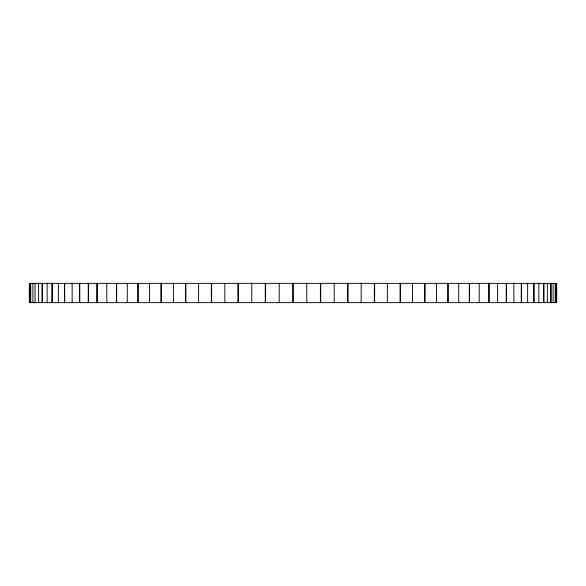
<?xml version="1.0" encoding="UTF-8"?>
<svg xmlns="http://www.w3.org/2000/svg" width="586" height="586" viewBox="0 0 586 586"><rect width="100%" height="100%" fill="white"/><g stroke="black" fill="none" stroke-linecap="round" stroke-linejoin="round"><path stroke-width="0.88" d="M555.968 283.353L555.989 302.647M555.22 283.353L555.22 302.647M553.103 283.353L553.089 302.647M550.972 283.353L550.972 302.647M550.884 283.353L550.884 302.647M547.361 283.353L547.375 302.647M543.845 283.353L543.845 302.647M543.727 283.353L543.727 302.647M538.856 283.353L538.842 302.647M533.971 283.353L533.971 302.647M533.817 283.353L533.817 302.647M527.627 283.353L527.642 302.647M521.452 283.353L521.452 302.647M521.269 283.353L521.269 302.647M513.863 283.353L513.849 302.647M506.436 283.353L506.436 302.647M506.223 283.353L506.223 302.647M497.661 283.353L497.646 302.647M489.083 283.353L489.083 302.647M488.841 283.353L488.841 302.647M479.202 283.353L479.216 302.647M469.576 283.353L469.576 302.647M469.313 283.353L469.313 302.647M458.728 283.353L458.721 302.647M448.136 283.353L448.136 302.647M447.851 283.353L447.851 302.647M436.416 283.353L436.431 302.647M424.997 283.353L424.997 302.647M424.696 283.353L424.696 302.647M412.559 283.353L412.551 302.647M400.414 283.353L400.414 302.647M400.099 283.353L400.099 302.647M387.368 283.353L387.375 302.647M374.644 283.353L374.644 302.647M374.322 283.353L374.322 302.647M361.159 283.353L361.152 302.647M347.989 283.353L347.989 302.647M347.659 283.353L347.659 302.647M334.196 283.353L334.196 302.647M320.732 283.353L320.732 302.647M320.396 283.353L320.396 302.647M306.786 283.353L306.778 302.647M293.168 283.353L293.168 302.647M292.832 283.353L292.832 302.647M279.214 283.353L279.222 302.647M265.605 283.353L265.605 302.647M265.275 283.353L265.275 302.647M251.804 283.353L251.782 302.647M238.319 283.353L238.319 302.647M237.989 283.353L237.989 302.647M224.826 283.353L224.819 302.647M211.649 283.353L211.649 302.647M211.334 283.353L211.334 302.647M198.61 283.353L198.603 302.647M185.879 283.353L185.879 302.647M185.579 283.353L185.579 302.647M173.419 283.353L173.434 302.647M161.275 283.353L161.275 302.647M160.996 283.353L160.996 302.647M149.569 283.353L149.569 302.647M138.135 283.353L138.135 302.647M137.878 283.353L137.878 302.647M127.279 283.353L127.272 302.647M116.673 283.353L116.673 302.647M116.438 283.353L116.438 302.647M106.799 283.353L106.784 302.647M97.144 283.353L97.144 302.647M96.932 283.353L96.932 302.647M79.762 283.353L79.762 302.647M79.579 283.353L79.579 302.647M72.137 283.353L72.151 302.647M64.716 283.353L64.716 302.647M64.563 283.353L64.563 302.647M58.358 283.353L58.373 302.647M52.169 283.353L52.169 302.647M52.044 283.353L52.044 302.647M47.144 283.353L47.158 302.647M42.258 283.353L42.258 302.647M42.17 283.353L42.17 302.647M38.625 283.353L38.639 302.647M35.043 283.353L35.043 302.647M32.897 283.353L32.911 302.647M30.743 283.353L30.743 302.647M30.011 283.353L30.033 302.647M556.7 283.353L29.3 283.353L29.315 302.647L556.7 302.647L556.7 283.353M88.354 302.647L88.354 283.353L88.34 302.647"/></g></svg>
